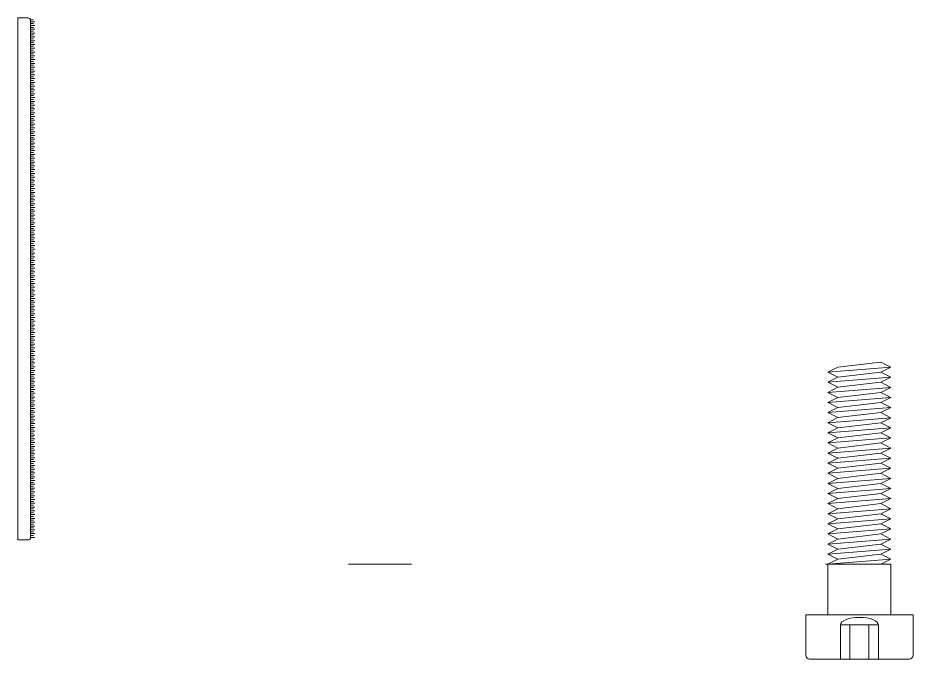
# Model space of a CAD drawing. Header units: millimetres. Extents: x -784753 to 2633, y -710 to 77802.
# Drawn here: x 1956.2 to 2027.1, y 514.9 to 565.6 of the extents above; entities that cross this region are included whole.
import ezdxf

# ---------------------------------------------------------------- set-up
doc = ezdxf.new("R2010")
doc.units = ezdxf.units.MM

# ---------------------------------------------------------------- blocks, each defined once
blk = doc.blocks.new('TARRATEIPPI-LEFT')
at = {"lineweight": 0}
for p, q in [((980.384, 223.712), (979.584, 223.712)), ((979.584, 223.712), (979.584, 182.407)), ((980.584, 182.607), (980.584, 223.512)), ((980.584, 223.412), (980.925, 223.412)), ((980.585, 223.564), (980.827, 223.564)), ((980.584, 223.112), (980.925, 223.112)), ((980.584, 222.812), (980.925, 222.812)), ((980.585, 223.264), (980.827, 223.264)), ((980.585, 222.964), (980.827, 222.964)), ((980.585, 222.664), (980.827, 222.664)), ((980.584, 222.512), (980.925, 222.512)), ((980.584, 222.212), (980.925, 222.212)), ((980.584, 221.912), (980.925, 221.912)), ((980.585, 222.364), (980.827, 222.364)), ((980.585, 222.064), (980.827, 222.064)), ((980.584, 221.612), (980.925, 221.612)), ((980.584, 221.312), (980.925, 221.312)), ((980.585, 221.764), (980.827, 221.764)), ((980.585, 221.464), (980.827, 221.464)), ((980.585, 221.164), (980.827, 221.164)), ((980.584, 221.012), (980.925, 221.012)), ((980.584, 220.712), (980.925, 220.712)), ((980.585, 220.864), (980.827, 220.864)), ((980.585, 220.564), (980.827, 220.564)), ((980.584, 220.412), (980.925, 220.412)), ((980.584, 220.112), (980.925, 220.112)), ((980.584, 219.812), (980.925, 219.812)), ((980.585, 220.264), (980.827, 220.264)), ((980.585, 219.964), (980.827, 219.964)), ((980.584, 219.512), (980.925, 219.512)), ((980.584, 219.212), (980.925, 219.212)), ((980.585, 219.664), (980.827, 219.664)), ((980.585, 219.364), (980.827, 219.364)), ((980.585, 219.064), (980.827, 219.064)), ((980.584, 218.912), (980.925, 218.912)), ((980.584, 218.612), (980.925, 218.612)), ((980.585, 218.764), (980.827, 218.764)), ((980.585, 218.464), (980.827, 218.464)), ((980.584, 218.312), (980.925, 218.312)), ((980.584, 218.012), (980.925, 218.012)), ((980.584, 217.712), (980.925, 217.712)), ((980.585, 218.164), (980.827, 218.164)), ((980.585, 217.864), (980.827, 217.864)), ((980.584, 217.412), (980.925, 217.412)), ((980.584, 217.112), (980.925, 217.112)), ((980.585, 217.564), (980.827, 217.564)), ((980.585, 217.264), (980.827, 217.264)), ((980.585, 216.964), (980.827, 216.964)), ((980.584, 216.812), (980.925, 216.812)), ((980.584, 216.512), (980.925, 216.512)), ((980.584, 216.212), (980.925, 216.212)), ((980.585, 216.664), (980.827, 216.664)), ((980.585, 216.364), (980.827, 216.364)), ((980.584, 215.912), (980.925, 215.912)), ((980.584, 215.612), (980.925, 215.612)), ((980.585, 216.064), (980.827, 216.064)), ((980.585, 215.764), (980.827, 215.764)), ((980.584, 215.312), (980.925, 215.312)), ((980.584, 215.012), (980.925, 215.012)), ((980.585, 215.464), (980.827, 215.464)), ((980.585, 215.164), (980.827, 215.164)), ((980.585, 214.864), (980.827, 214.864)), ((980.584, 214.712), (980.925, 214.712)), ((980.584, 214.412), (980.925, 214.412)), ((980.584, 214.112), (980.925, 214.112)), ((980.585, 214.564), (980.827, 214.564)), ((980.585, 214.264), (980.827, 214.264)), ((980.584, 213.812), (980.925, 213.812)), ((980.584, 213.512), (980.925, 213.512)), ((980.585, 213.964), (980.827, 213.964)), ((980.585, 213.664), (980.827, 213.664)), ((980.584, 213.212), (980.925, 213.212)), ((980.584, 212.912), (980.925, 212.912)), ((980.585, 213.364), (980.827, 213.364)), ((980.585, 213.064), (980.827, 213.064)), ((980.585, 212.764), (980.827, 212.764)), ((980.584, 212.612), (980.925, 212.612)), ((980.584, 212.312), (980.925, 212.312)), ((980.584, 212.012), (980.925, 212.012)), ((980.585, 212.464), (980.827, 212.464)), ((980.585, 212.164), (980.827, 212.164)), ((980.584, 211.712), (980.925, 211.712)), ((980.584, 211.412), (980.925, 211.412)), ((980.585, 211.864), (980.827, 211.864)), ((980.585, 211.564), (980.827, 211.564)), ((980.585, 211.264), (980.827, 211.264)), ((980.584, 211.112), (980.925, 211.112)), ((980.584, 210.812), (980.925, 210.812)), ((980.585, 210.964), (980.827, 210.964)), ((980.585, 210.664), (980.827, 210.664)), ((980.584, 210.512), (980.925, 210.512)), ((980.584, 210.212), (980.925, 210.212)), ((980.584, 209.912), (980.925, 209.912)), ((980.585, 210.364), (980.827, 210.364)), ((980.585, 210.064), (980.827, 210.064)), ((980.584, 209.612), (980.925, 209.612)), ((980.584, 209.312), (980.925, 209.312)), ((980.585, 209.764), (980.827, 209.764)), ((980.585, 209.464), (980.827, 209.464)), ((980.585, 209.164), (980.827, 209.164)), ((980.584, 209.012), (980.925, 209.012)), ((980.584, 208.712), (980.925, 208.712)), ((980.584, 208.412), (980.925, 208.412)), ((980.585, 208.864), (980.827, 208.864)), ((980.585, 208.564), (980.827, 208.564)), ((980.584, 208.112), (980.925, 208.112)), ((980.584, 207.812), (980.925, 207.812)), ((980.585, 208.264), (980.827, 208.264)), ((980.585, 207.964), (980.827, 207.964)), ((980.584, 207.512), (980.925, 207.512)), ((980.584, 207.212), (980.925, 207.212)), ((980.585, 207.664), (980.827, 207.664)), ((980.585, 207.364), (980.827, 207.364)), ((980.585, 207.064), (980.827, 207.064)), ((980.584, 206.912), (980.925, 206.912)), ((980.584, 206.612), (980.925, 206.612)), ((980.584, 206.312), (980.925, 206.312)), ((980.585, 206.764), (980.827, 206.764)), ((980.585, 206.464), (980.827, 206.464)), ((980.584, 206.012), (980.925, 206.012)), ((980.584, 205.712), (980.925, 205.712)), ((980.585, 206.164), (980.827, 206.164)), ((980.585, 205.864), (980.827, 205.864)), ((980.584, 205.412), (980.925, 205.412)), ((980.584, 205.112), (980.925, 205.112)), ((980.585, 205.564), (980.827, 205.564)), ((980.585, 205.264), (980.827, 205.264)), ((980.585, 204.964), (980.827, 204.964)), ((980.584, 204.812), (980.925, 204.812)), ((980.584, 204.512), (980.925, 204.512)), ((980.584, 204.212), (980.925, 204.212)), ((980.585, 204.664), (980.827, 204.664)), ((980.585, 204.364), (980.827, 204.364)), ((980.584, 203.912), (980.925, 203.912)), ((980.584, 203.612), (980.925, 203.612)), ((980.585, 204.064), (980.827, 204.064)), ((980.585, 203.764), (980.827, 203.764)), ((980.585, 203.464), (980.827, 203.464)), ((980.584, 203.312), (980.925, 203.312)), ((980.584, 203.012), (980.925, 203.012)), ((980.585, 203.164), (980.827, 203.164)), ((980.585, 202.864), (980.827, 202.864)), ((980.584, 202.712), (980.925, 202.712)), ((980.584, 202.412), (980.925, 202.412)), ((980.584, 202.112), (980.925, 202.112)), ((980.585, 202.564), (980.827, 202.564)), ((980.585, 202.264), (980.827, 202.264)), ((980.584, 201.812), (980.925, 201.812)), ((980.584, 201.512), (980.925, 201.512)), ((980.585, 201.964), (980.827, 201.964)), ((980.585, 201.664), (980.827, 201.664)), ((980.585, 201.364), (980.827, 201.364)), ((980.584, 201.212), (980.925, 201.212)), ((980.584, 200.912), (980.925, 200.912)), ((980.584, 200.612), (980.925, 200.612)), ((980.585, 201.064), (980.827, 201.064)), ((980.585, 200.764), (980.827, 200.764)), ((980.584, 200.312), (980.925, 200.312)), ((980.584, 200.012), (980.925, 200.012)), ((980.585, 200.464), (980.827, 200.464)), ((980.585, 200.164), (980.827, 200.164)), ((980.584, 199.712), (980.925, 199.712)), ((980.584, 199.412), (980.925, 199.412)), ((980.585, 199.864), (980.827, 199.864)), ((980.585, 199.564), (980.827, 199.564)), ((980.585, 199.264), (980.827, 199.264)), ((980.584, 199.112), (980.925, 199.112)), ((980.584, 198.812), (980.925, 198.812)), ((980.584, 198.512), (980.925, 198.512)), ((980.585, 198.964), (980.827, 198.964)), ((980.585, 198.664), (980.827, 198.664)), ((980.584, 198.212), (980.925, 198.212)), ((980.584, 197.912), (980.925, 197.912)), ((980.585, 198.364), (980.827, 198.364)), ((980.585, 198.064), (980.827, 198.064)), ((980.584, 197.612), (980.925, 197.612)), ((980.584, 197.312), (980.925, 197.312)), ((980.585, 197.764), (980.827, 197.764)), ((980.585, 197.464), (980.827, 197.464)), ((980.585, 197.164), (980.827, 197.164)), ((980.584, 197.012), (980.925, 197.012)), ((980.584, 196.712), (980.925, 196.712)), ((980.584, 196.412), (980.925, 196.412)), ((980.585, 196.864), (980.827, 196.864)), ((980.585, 196.564), (980.827, 196.564)), ((980.584, 196.112), (980.925, 196.112)), ((980.584, 195.812), (980.925, 195.812)), ((980.585, 196.264), (980.827, 196.264)), ((980.585, 195.964), (980.827, 195.964)), ((980.585, 195.664), (980.827, 195.664)), ((980.584, 195.512), (980.925, 195.512)), ((980.584, 195.212), (980.925, 195.212)), ((980.585, 195.364), (980.827, 195.364)), ((980.585, 195.064), (980.827, 195.064)), ((980.584, 194.912), (980.925, 194.912)), ((980.584, 194.612), (980.925, 194.612)), ((980.584, 194.312), (980.925, 194.312)), ((980.585, 194.764), (980.827, 194.764)), ((980.585, 194.464), (980.827, 194.464)), ((980.584, 194.012), (980.925, 194.012)), ((980.584, 193.712), (980.925, 193.712)), ((980.585, 194.164), (980.827, 194.164)), ((980.585, 193.864), (980.827, 193.864)), ((980.585, 193.564), (980.827, 193.564)), ((980.584, 193.412), (980.925, 193.412)), ((980.584, 193.112), (980.925, 193.112)), ((980.584, 192.812), (980.925, 192.812)), ((980.585, 193.264), (980.827, 193.264)), ((980.585, 192.964), (980.827, 192.964)), ((980.584, 192.512), (980.925, 192.512)), ((980.584, 192.212), (980.925, 192.212)), ((980.585, 192.664), (980.827, 192.664)), ((980.585, 192.364), (980.827, 192.364)), ((980.584, 191.912), (980.925, 191.912)), ((980.584, 191.612), (980.925, 191.612)), ((980.585, 192.064), (980.827, 192.064)), ((980.585, 191.764), (980.827, 191.764)), ((980.585, 191.464), (980.827, 191.464)), ((980.584, 191.312), (980.925, 191.312)), ((980.584, 191.012), (980.925, 191.012)), ((980.584, 190.712), (980.925, 190.712)), ((980.585, 191.164), (980.827, 191.164)), ((980.585, 190.864), (980.827, 190.864)), ((980.584, 190.412), (980.925, 190.412)), ((980.584, 190.112), (980.925, 190.112)), ((980.585, 190.564), (980.827, 190.564)), ((980.585, 190.264), (980.827, 190.264)), ((980.584, 189.812), (980.925, 189.812)), ((980.584, 189.512), (980.925, 189.512)), ((980.585, 189.964), (980.827, 189.964)), ((980.585, 189.664), (980.827, 189.664)), ((980.585, 189.364), (980.827, 189.364)), ((980.584, 189.212), (980.925, 189.212)), ((980.584, 188.912), (980.925, 188.912)), ((980.584, 188.612), (980.925, 188.612)), ((980.585, 189.064), (980.827, 189.064)), ((980.585, 188.764), (980.827, 188.764)), ((980.584, 188.312), (980.925, 188.312)), ((980.584, 188.012), (980.925, 188.012)), ((980.585, 188.464), (980.827, 188.464)), ((980.585, 188.164), (980.827, 188.164)), ((980.585, 187.864), (980.827, 187.864)), ((980.584, 187.712), (980.925, 187.712)), ((980.584, 187.412), (980.925, 187.412)), ((980.585, 187.564), (980.827, 187.564)), ((980.585, 187.264), (980.827, 187.264)), ((980.584, 187.112), (980.925, 187.112)), ((980.584, 186.812), (980.925, 186.812)), ((980.584, 186.512), (980.925, 186.512)), ((980.585, 186.964), (980.827, 186.964)), ((980.585, 186.664), (980.827, 186.664)), ((980.584, 186.212), (980.925, 186.212)), ((980.584, 185.912), (980.925, 185.912)), ((980.585, 186.364), (980.827, 186.364)), ((980.585, 186.064), (980.827, 186.064)), ((980.585, 185.764), (980.827, 185.764)), ((980.584, 185.612), (980.925, 185.612)), ((980.584, 185.312), (980.925, 185.312)), ((980.584, 185.012), (980.925, 185.012)), ((980.585, 185.464), (980.827, 185.464)), ((980.585, 185.164), (980.827, 185.164)), ((980.584, 184.712), (980.925, 184.712)), ((980.584, 184.412), (980.925, 184.412)), ((980.585, 184.864), (980.827, 184.864)), ((980.585, 184.564), (980.827, 184.564)), ((980.584, 184.112), (980.925, 184.112)), ((980.584, 183.812), (980.925, 183.812)), ((980.585, 184.264), (980.827, 184.264)), ((980.585, 183.964), (980.827, 183.964)), ((980.585, 183.664), (980.827, 183.664)), ((980.584, 183.512), (980.925, 183.512)), ((980.584, 183.212), (980.925, 183.212)), ((980.584, 182.912), (980.925, 182.912)), ((980.585, 183.364), (980.827, 183.364)), ((980.585, 183.064), (980.827, 183.064)), ((979.584, 182.407), (979.584, 182.407)), ((979.584, 182.407), (980.384, 182.407)), ((980.584, 182.612), (980.925, 182.612)), ((980.585, 182.764), (980.827, 182.764))]:
    blk.add_line(p, q, dxfattribs=at)
for centre, start, end in [((980.384, 223.512), 0, 90), ((980.384, 182.607), 270, 0)]:
    blk.add_arc(centre, 0.2, start, end, dxfattribs=at)
blk = doc.blocks.new('M5x20-DIN7984-LSIDE')
at = {"lineweight": 0}
for p, q in [((-3.5, 3.95), (-3.5, -3.95)), ((0, 4.25), (-3.2, 4.25)), ((0, -4.25), (0, 4.25)), ((0, 0), (0, 2.5)), ((4, 2.5), (0, 2.5)), ((4, 2.5), (4.4, 1.7)), ((4, 2.5), (4.394, -2.5)), ((4, 2.5), (4, -2.5)), ((4.4, 1.7), (4.8, 2.5)), ((4.8, 2.5), (5.194, -2.5)), ((4.8, 2.5), (5.2, 1.7)), ((5.2, 1.7), (5.6, 2.5)), ((5.6, 2.5), (5.994, -2.5)), ((5.6, 2.5), (6, 1.7)), ((6, 1.7), (6.4, 2.5)), ((6.4, 2.5), (6.794, -2.5)), ((6.4, 2.5), (6.8, 1.7)), ((6.8, 1.7), (7.2, 2.5)), ((7.2, 2.5), (7.594, -2.5)), ((7.2, 2.5), (7.6, 1.7)), ((7.6, 1.7), (8, 2.5)), ((8, 2.5), (8.394, -2.5)), ((8, 2.5), (8.4, 1.7)), ((8.4, 1.7), (8.8, 2.5)), ((8.8, 2.5), (9.194, -2.5)), ((8.8, 2.5), (9.2, 1.7)), ((9.2, 1.7), (9.6, 2.5)), ((9.6, 2.5), (9.994, -2.5)), ((9.6, 2.5), (10, 1.7)), ((10, 1.7), (10.4, 2.5)), ((10.4, 2.5), (10.794, -2.5)), ((10.4, 2.5), (10.8, 1.7)), ((10.8, 1.7), (11.2, 2.5)), ((11.2, 2.5), (11.594, -2.5)), ((11.2, 2.5), (11.6, 1.7)), ((11.6, 1.7), (12, 2.5)), ((12, 2.5), (12.394, -2.5)), ((12, 2.5), (12.4, 1.7)), ((12.4, 1.7), (12.8, 2.5)), ((12.8, 2.5), (13.194, -2.5)), ((12.8, 2.5), (13.2, 1.7)), ((13.2, 1.7), (13.6, 2.5)), ((13.6, 2.5), (13.994, -2.5)), ((13.6, 2.5), (14, 1.7)), ((14, 1.7), (14.4, 2.5)), ((14.4, 2.5), (14.794, -2.5)), ((14.4, 2.5), (14.8, 1.7)), ((14.8, 1.7), (15.2, 2.5)), ((15.2, 2.5), (15.594, -2.5)), ((15.2, 2.5), (15.6, 1.7)), ((15.6, 1.7), (16, 2.5)), ((16, 2.5), (16.394, -2.5)), ((16, 2.5), (16.4, 1.7)), ((16.4, 1.7), (16.8, 2.5)), ((16.8, 2.5), (17.194, -2.5)), ((16.8, 2.5), (17.2, 1.7)), ((17.2, 1.7), (17.6, 2.5)), ((17.6, 2.5), (17.994, -2.5)), ((17.6, 2.5), (18, 1.7)), ((18, 1.7), (18.4, 2.5)), ((18.4, 2.5), (18.794, -2.5)), ((18.4, 2.5), (18.8, 1.7)), ((18.8, 1.7), (19.2, 2.5)), ((19.2, 2.5), (19.594, -2.5)), ((19.2, 2.5), (19.6, 1.7)), ((-0.8, 1.5), (-3.5, 1.5)), ((-0.8, 0), (-0.8, 1.5)), ((4.4, 1.7), (4.8, -1.7)), ((5.2, 1.7), (5.6, -1.7)), ((6, 1.7), (6.4, -1.7)), ((6.8, 1.7), (7.2, -1.7)), ((7.6, 1.7), (8, -1.7)), ((8.4, 1.7), (8.8, -1.7)), ((9.2, 1.7), (9.6, -1.7)), ((10, 1.7), (10.4, -1.7)), ((10.8, 1.7), (11.2, -1.7)), ((11.6, 1.7), (12, -1.7)), ((12.4, 1.7), (12.8, -1.7)), ((13.2, 1.7), (13.6, -1.7)), ((14, 1.7), (14.4, -1.7)), ((14.8, 1.7), (15.2, -1.7)), ((15.6, 1.7), (16, -1.7)), ((16.4, 1.7), (16.8, -1.7)), ((17.2, 1.7), (17.6, -1.7)), ((18, 1.7), (18.4, -1.7)), ((18.8, 1.7), (19.2, -1.7)), ((19.6, 1.7), (20, -1.7)), ((-0.8, 0.75), (-3.5, 0.75)), ((-0.8, 0), (-0.8, -1.5)), ((0, 0), (0, -2.5)), ((-0.8, -0.75), (-3.5, -0.75)), ((-0.8, -1.5), (-3.5, -1.5)), ((4, -2.5), (4, -1.7)), ((4, -1.7), (4.394, -2.5)), ((4.394, -2.5), (4.8, -1.7)), ((4.8, -1.7), (5.194, -2.5)), ((5.194, -2.5), (5.6, -1.7)), ((5.6, -1.7), (5.994, -2.5)), ((5.994, -2.5), (6.4, -1.7)), ((6.4, -1.7), (6.794, -2.5)), ((6.794, -2.5), (7.2, -1.7)), ((7.2, -1.7), (7.594, -2.5)), ((7.594, -2.5), (8, -1.7)), ((8, -1.7), (8.394, -2.5)), ((8.394, -2.5), (8.8, -1.7)), ((8.8, -1.7), (9.194, -2.5)), ((9.194, -2.5), (9.6, -1.7)), ((9.6, -1.7), (9.994, -2.5)), ((9.994, -2.5), (10.4, -1.7)), ((10.4, -1.7), (10.794, -2.5)), ((10.794, -2.5), (11.2, -1.7)), ((11.2, -1.7), (11.594, -2.5)), ((11.594, -2.5), (12, -1.7)), ((12, -1.7), (12.394, -2.5)), ((12.394, -2.5), (12.8, -1.7)), ((12.8, -1.7), (13.194, -2.5)), ((13.194, -2.5), (13.6, -1.7)), ((13.6, -1.7), (13.994, -2.5)), ((13.994, -2.5), (14.4, -1.7)), ((14.4, -1.7), (14.794, -2.5)), ((14.794, -2.5), (15.2, -1.7)), ((15.2, -1.7), (15.594, -2.5)), ((15.594, -2.5), (16, -1.7)), ((16, -1.7), (16.394, -2.5)), ((16.394, -2.5), (16.8, -1.7)), ((16.8, -1.7), (17.194, -2.5)), ((17.194, -2.5), (17.6, -1.7)), ((17.6, -1.7), (17.994, -2.5)), ((17.994, -2.5), (18.4, -1.7)), ((18.4, -1.7), (18.794, -2.5)), ((18.794, -2.5), (19.2, -1.7)), ((19.2, -1.7), (19.594, -2.5)), ((19.594, -2.5), (20, -1.7)), ((4, -2.5), (0, -2.5)), ((-3.2, -4.25), (0, -4.25))]:
    blk.add_line(p, q, dxfattribs=at)
for centre, start, end in [((-3.2, 3.95), 90, 180), ((-3.2, -3.95), 180, 270)]:
    blk.add_arc(centre, 0.3, start, end, dxfattribs=at)
blk.add_ellipse((-0.8, 0), major_axis=(0, 1.5), ratio=0.401188, start_param=3.141593, end_param=6.283185, dxfattribs=at)

msp = doc.modelspace()

# ---------------------------------------------------------------- linework, layer by layer
at = {"lineweight": 0}
for p, q in [((1987.373, 522.413), (1982.373, 522.413)), ((2025.149, 522.413), (2020.149, 522.413))]:
    msp.add_line(p, q, dxfattribs=at)

# ---------------------------------------------------------------- block references
msp.add_blockref('TARRATEIPPI-LEFT', (976.611, 341.928), dxfattribs=at)
at = {"lineweight": 0, "rotation": 90}
msp.add_blockref('M5x20-DIN7984-LSIDE', (2022.83, 518.413), dxfattribs=at)

doc.saveas('drawing.dxf')
